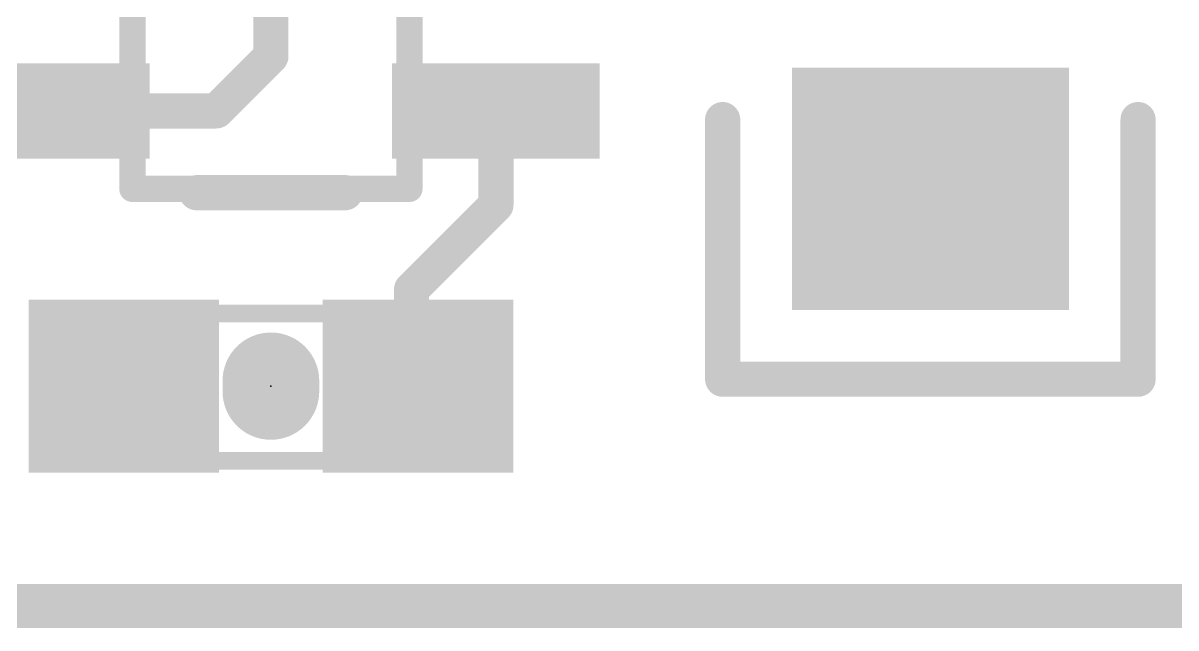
# Model space of a CAD drawing. Extents: x -3.8 to 20.4, y -39.4 to 28.1.
# Drawn here: x 8.73 to 15.39, y -0.13 to 3.37 of the extents above; entities that cross this region are included whole.
import ezdxf

# ---------------------------------------------------------------- set-up
doc = ezdxf.new("R2010")
doc.units = 0
for name, color, linetype in [('1', 12, 'CONTINUOUS'), ('16', 132, 'CONTINUOUS'), ('20', 53, 'CONTINUOUS'), ('21', 41, 'CONTINUOUS'), ('23', 53, 'CONTINUOUS'), ('51', 53, 'CONTINUOUS')]:
    doc.layers.add(name, color=color, linetype=linetype)

# ---------------------------------------------------------------- blocks, each defined once
blk = doc.blocks.new('RECT')
blk.add_solid([(-0.5, -0.5), (0.5, -0.5), (-0.5, 0.5), (0.5, 0.5)])

msp = doc.modelspace()

# ---------------------------------------------------------------- linework, layer by layer
at = {"layer": '1'}
for points, const_width in [([(10.16, 3.175), (10.16, 4.318)], 0.2032), ([(9.845, 2.86), (10.16, 3.175)], 0.2032), ([(7.813, 2.86), (8.8599, 2.86)], 0.2032), ([(8.8599, 2.86), (9.845, 2.86)], 0.2032), ([(11.4601, 2.3161), (11.4601, 2.86)], 0.2032), ([(11.43, 2.286), (11.4601, 2.3161)], 0.2032), ([(10.9728, 1.8288), (11.43, 2.286)], 0.2032), ([(10.9728, 1.6256), (10.9728, 1.8288)], 0.2032), ([(11.01, 1.27), (10.9728, 1.6256)], 0.2032), ([(20.32, 0), (0, 0)], 0.254)]:
    msp.add_lwpolyline(points, dxfattribs=dict(at, const_width=const_width))
at = {"layer": '1', "const_width": 0.1016}
for points in [[(10.1959, 3.1391, 1), (10.1241, 3.2109)], [(10.1092, 3.175, 1), (10.2108, 3.175)], [(8.8599, 2.9108, 1), (8.8599, 2.8092)], [(8.8599, 2.8092, 1), (8.8599, 2.9108)], [(9.8091, 2.8959, 1), (9.8809, 2.8241)], [(9.845, 2.8092, 1), (9.845, 2.9108)], [(11.5109, 2.86, 1), (11.4093, 2.86)], [(11.496, 2.2802, 1), (11.4242, 2.352)], [(11.3941, 2.3219, 1), (11.4659, 2.2501)], [(11.4659, 2.2501, 1), (11.3941, 2.3219)], [(11.4093, 2.3161, 1), (11.5109, 2.3161)], [(11.0236, 1.8288, 1), (10.922, 1.8288)], [(10.9369, 1.8647, 1), (11.0087, 1.7929)], [(11.0233, 1.6309, 1), (10.9223, 1.6203)], [(10.922, 1.6256, 1), (11.0236, 1.6256)], [(10.9595, 1.2647, 1), (11.0605, 1.2753)]]:
    msp.add_lwpolyline(points, format="xyb", dxfattribs=at)
at = {"layer": '16', "const_width": 0.254}
msp.add_lwpolyline([(20.32, 0), (0, 0)], dxfattribs=at)
at = {"layer": '20', "const_width": 0.254}
msp.add_lwpolyline([(20.32, 0), (0, 0)], dxfattribs=at)
at = {"layer": '21'}
for points, const_width in [([(12.77, 1.31), (12.77, 2.81)], 0.2032), ([(15.17, 2.81), (15.17, 1.31)], 0.2032), ([(10.5894, 2.3876), (9.7306, 2.3876)], 0.2032), ([(10.16, 1.2395), (10.16, 1.3005)], 0.5588), ([(15.17, 1.31), (12.77, 1.31)], 0.2032)]:
    msp.add_lwpolyline(points, dxfattribs=dict(at, const_width=const_width))
for points, const_width in [([(12.8208, 2.81, 1), (12.7192, 2.81)], 0.1016), ([(15.2208, 2.81, 1), (15.1192, 2.81)], 0.1016), ([(9.7306, 2.4384, 1), (9.7306, 2.3368)], 0.1016), ([(10.5894, 2.3368, 1), (10.5894, 2.4384)], 0.1016), ([(10.2997, 1.3005, 1), (10.0203, 1.3005)], 0.2794), ([(12.77, 1.3608, 1), (12.77, 1.2592)], 0.1016), ([(15.17, 1.2592, 1), (15.17, 1.3608)], 0.1016), ([(10.0203, 1.2395, 1), (10.2997, 1.2395)], 0.2794), ([(12.7192, 1.31, 1), (12.8208, 1.31)], 0.1016), ([(15.1192, 1.31, 1), (15.2208, 1.31)], 0.1016)]:
    msp.add_lwpolyline(points, format="xyb", dxfattribs=dict(at, const_width=const_width))
at = {"layer": '23'}
msp.add_point((10.16, 1.27), dxfattribs=at)
at = {"layer": '51'}
for points, const_width in [([(9.36, 2.41), (9.36, 5.21)], 0.1524), ([(10.96, 5.21), (10.96, 2.41)], 0.1524), ([(10.96, 2.41), (9.36, 2.41)], 0.1524), ([(10.516, 1.689), (9.804, 1.689)], 0.1016), ([(10.516, 0.838), (9.804, 0.838)], 0.1016)]:
    msp.add_lwpolyline(points, dxfattribs=dict(at, const_width=const_width))
for points, const_width in [([(9.36, 2.4481, 1), (9.36, 2.3719)], 0.0762), ([(10.96, 2.3719, 1), (10.96, 2.4481)], 0.0762), ([(9.3219, 2.41, 1), (9.3981, 2.41)], 0.0762), ([(10.9219, 2.41, 1), (10.9981, 2.41)], 0.0762), ([(9.804, 1.7144, 1), (9.804, 1.6636)], 0.0508), ([(10.516, 1.6636, 1), (10.516, 1.7144)], 0.0508), ([(9.804, 0.8634, 1), (9.804, 0.8126)], 0.0508), ([(10.516, 0.8126, 1), (10.516, 0.8634)], 0.0508)]:
    msp.add_lwpolyline(points, format="xyb", dxfattribs=dict(at, const_width=const_width))

# ---------------------------------------------------------------- block references
at = {"layer": '1'}
for p, xscale, yscale, rotation in [((8.8599, 2.86), 0.55, 1.2, 270), ((11.4601, 2.86), 0.55, 1.2, 270), ((13.97, 2.41), 1.6, 1.4, 180)]:
    msp.add_blockref('RECT', p, dxfattribs=dict(at, xscale=xscale, yscale=yscale, rotation=rotation))
at = {"layer": '1', "xscale": 1.1, "rotation": 180}
for p in [(9.31, 1.27), (11.01, 1.27)]:
    msp.add_blockref('RECT', p, dxfattribs=at)
at = {"layer": '51'}
for p, xscale, yscale, rotation in [((8.985, 2.86), 0.5, 0.65, 270), ((11.335, 2.86), 0.5, 0.65, 270), ((9.5798, 1.2649), 0.5001, 0.95, 180), ((10.7482, 1.2649), 0.5001, 0.95, 180)]:
    msp.add_blockref('RECT', p, dxfattribs=dict(at, xscale=xscale, yscale=yscale, rotation=rotation))

doc.saveas('drawing.dxf')
